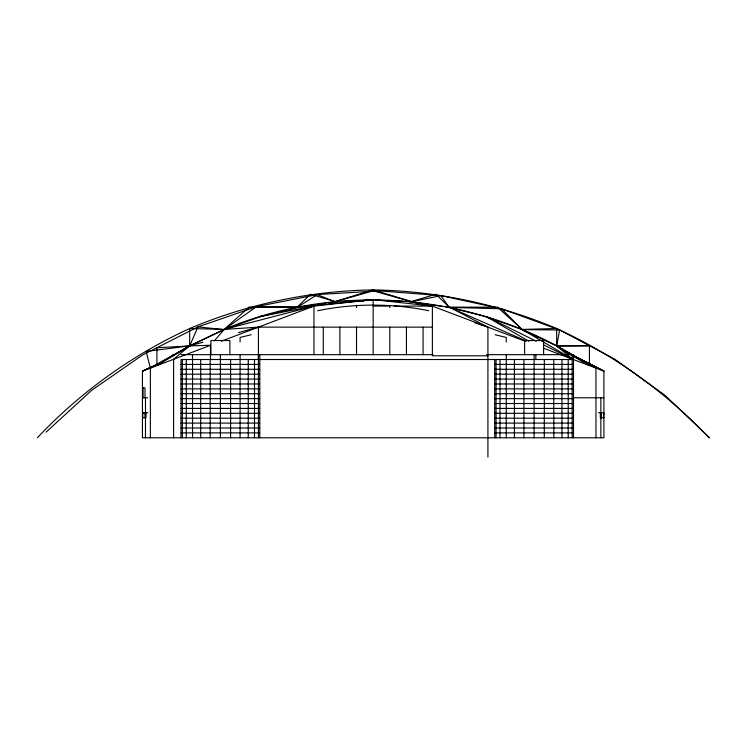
<?xml version="1.0" encoding="UTF-8"?>
<svg xmlns="http://www.w3.org/2000/svg" width="747" height="747" viewBox="0 0 747 747"><rect width="100%" height="100%" fill="white"/><g stroke="black" fill="none" stroke-linecap="round" stroke-linejoin="round"><path stroke-width="1.12" d="M561.212 349.101L556.674 345.954L559.634 329.987L501.433 308.744L440.879 295.625L379.102 290.872L317.26 294.579L256.492 306.662L197.927 326.906L142.677 354.937L91.75 390.233L46.099 432.121M176.759 353.704L189.663 345.954L197.927 326.906L224.193 329.604L260.161 316.719L300.649 306.914M214.286 340.893L224.147 329.436L249.115 307.148M37.35 437.779C80.648 391.895 132.359 354.806 189.701 328.512C247.817 303.973 310.089 290.863 373.164 289.901C436.248 290.863 498.52 303.973 556.636 328.512C613.978 354.806 665.689 391.895 708.987 437.779M221.345 331.575L256.492 306.662L300.565 307.157M221.308 331.416L224.147 329.436C342.061 279.723 483.561 293.739 589.43 365.619L589.43 345.749L556.702 345.87L556.636 328.512L522.19 329.436L497.455 307.204L449.152 307.148L435.912 294.253L411.345 301.508L373.164 289.901L334.992 301.508L310.425 294.253L297.185 307.148L248.872 307.204M156.907 365.619L189.635 345.87L224.147 329.436L313.955 306.093L373.164 299.622L432.382 306.093L524.945 341.174M172.79 356.086L174.77 354.9M224.193 329.604L189.663 345.954L150.371 368.094L150.371 437.779M210.495 359.176L210.495 345.31L142.434 371.1L160.269 363.154L142.434 371.1L142.434 437.779L603.903 437.779L603.903 371.1L563.042 350.268L556.702 345.87L572.725 359.288L543.545 344.853M142.434 371.1L160.278 363.182M221.392 341.174L313.955 306.093L313.955 354.666M328.138 302.834L335.011 301.816L373.164 290.826L413.539 302.264M202.951 342.247L189.635 345.87L146.113 351.417L150.371 368.094L189.635 345.87L210.495 345.31M238.452 332.583L258.415 327.139L432.382 327.139M317.718 310.715C354.153 303.254 392.184 303.254 428.619 310.715M251.179 334.759L240.086 337.429L240.086 342.033M409.011 301.704L411.326 301.816L440.879 295.625L449.115 307.428L445.679 306.914M260.161 316.719L263.598 316.046M263.579 315.972L260.115 316.495L313.955 306.093L297.185 307.148L373.164 299.622L373.164 354.666M361.632 301.349L363.938 301.004M366.245 300.658L373.164 299.622M302.946 306.578L315.542 304.711M317.83 304.365L325.851 303.179M300.696 307.101L297.222 307.428L317.26 294.579L335.011 301.816L337.149 302.115M189.663 345.954L156.907 347.719L156.907 364.499M335.011 301.816L337.317 301.704M343.106 301.414L352.351 300.966M358.14 300.677L367.384 300.219M147.729 412.689L142.434 412.783L146.001 412.783L146.001 417.778L142.434 417.778M450.245 307.708L486.176 316.719L522.144 329.604L556.674 345.954L589.43 345.749M373.164 306.093L388.263 306.093M394.071 306.093L432.382 306.093L432.382 355.796L487.922 355.796M172.837 354.666L174.182 354.666M180.998 354.666L433.092 354.666M486.493 354.666L573.5 354.666L573.5 437.779M573.5 359.512L180.998 359.512L180.998 437.779M180.998 364.405L259.779 364.405M494.71 364.405L573.5 364.405M180.998 369.289L259.779 369.289M494.71 369.289L573.5 369.289M180.998 374.182L259.779 374.182M494.71 374.182L573.5 374.182M180.998 379.074L259.779 379.074M494.71 379.074L573.5 379.074M180.998 383.967L259.779 383.967M494.71 383.967L573.5 383.967M142.434 387.908L145.021 387.908L145.021 397.787M180.998 388.86L259.779 388.86M494.71 388.86L573.5 388.86M180.998 393.753L259.779 393.753M494.71 393.753L573.5 393.753M142.434 397.787L147.729 397.787M573.892 397.787L603.903 397.787M180.998 398.646L259.779 398.646M494.71 398.646L573.5 398.646M180.998 403.529L259.779 403.529M494.71 403.529L573.5 403.529M180.998 408.422L259.779 408.422M494.71 408.422L573.5 408.422M180.998 413.315L259.779 413.315M494.71 413.315L573.5 413.315M603.903 417.778L600.336 417.778L600.336 412.783L601.391 412.783L601.391 417.778M180.998 418.208L259.779 418.208M494.71 418.208L573.5 418.208M180.998 423.101L259.779 423.101M494.71 423.101L573.5 423.101M180.998 427.994L259.779 427.994M494.71 427.994L573.5 427.994M180.998 432.887L259.779 432.887M494.71 432.887L573.5 432.887M598.608 412.689L603.903 412.783L603.539 417.778M450.282 307.456L501.433 308.744L522.144 329.604L526.112 331.939M378.953 300.219L388.197 300.677M393.986 300.966L403.231 301.414M142.742 412.774L142.798 417.778M411.326 301.816L413.614 302.152M415.911 302.498L418.199 302.834M420.486 303.179L428.507 304.365M430.795 304.711L443.391 306.578M432.382 306.093L411.345 301.508L417.909 303.712M495.158 334.759L506.251 337.429L506.251 342.033M474.793 322.751L487.922 327.139L487.922 457.099M543.433 348.186L603.903 371.1L563.042 350.268L595.966 368.094L595.966 437.779M526.327 341.118L449.152 307.148L487.922 327.139M490.349 318.773L486.176 316.719L488.164 317.867M536.253 341.239L486.222 316.495L528.895 341.276M531.341 334.273L522.144 329.604L559.634 329.987L614.408 358.952L664.727 395.107L709.65 437.779M603.903 371.1L563.023 350.352L565.021 351.426M537.513 337.252L522.19 329.436L572.725 359.288M567.02 352.509L572.006 355.198M577.001 357.878L585.984 362.725M566.936 352.621L568.887 353.751M566.954 352.547L568.906 353.686M573.799 356.524L589.43 365.619M556.674 345.954L573.547 356.086M600.859 397.787L600.859 412.783M600.859 417.778L600.859 437.779M572.155 354.666L572.155 437.779M568.215 359.512L568.215 437.779M561.959 359.512L561.959 437.779M553.798 359.512L553.798 437.779M544.302 359.512L544.302 437.779M543.592 354.666L543.592 340.529L524.618 340.529L524.618 354.666M535.842 354.638L535.842 359.298M534.105 354.666L534.105 437.779M523.908 359.512L523.908 437.779M514.412 359.512L514.412 437.779M506.251 354.666L506.251 437.779M499.995 359.512L499.995 437.779M496.055 359.512L496.055 437.779M494.71 359.512L494.71 437.779M423.073 327.335L423.073 354.666M406.443 327.027L406.443 354.666M389.803 305.374L389.803 307.661M389.803 327.13L389.803 354.666M356.534 305.374L356.534 307.661M356.534 327.13L356.534 354.666M339.894 327.027L339.894 354.666M323.264 327.335L323.264 354.666M259.779 354.666L259.779 437.779M258.434 354.666L258.434 437.779M258.415 359.288L258.415 327.139L224.147 329.436L189.701 328.512L189.635 345.87L173.612 359.288L173.612 437.779M254.503 359.512L254.503 437.779M248.247 359.512L248.247 437.779M240.086 354.666L240.086 437.779M230.59 359.512L230.59 437.779M229.88 354.666L229.88 340.529L210.906 340.529L210.906 354.666M220.393 354.666L220.393 437.779M210.196 359.512L210.196 437.779M200.691 359.512L200.691 437.779M192.539 354.666L192.539 437.779M186.274 359.512L186.274 437.779M182.343 359.512L182.343 437.779M145.478 397.787L145.478 412.783M145.478 417.778L145.478 437.779M144.946 412.783L144.946 417.778M143.088 387.908L143.088 397.787"/></g></svg>
